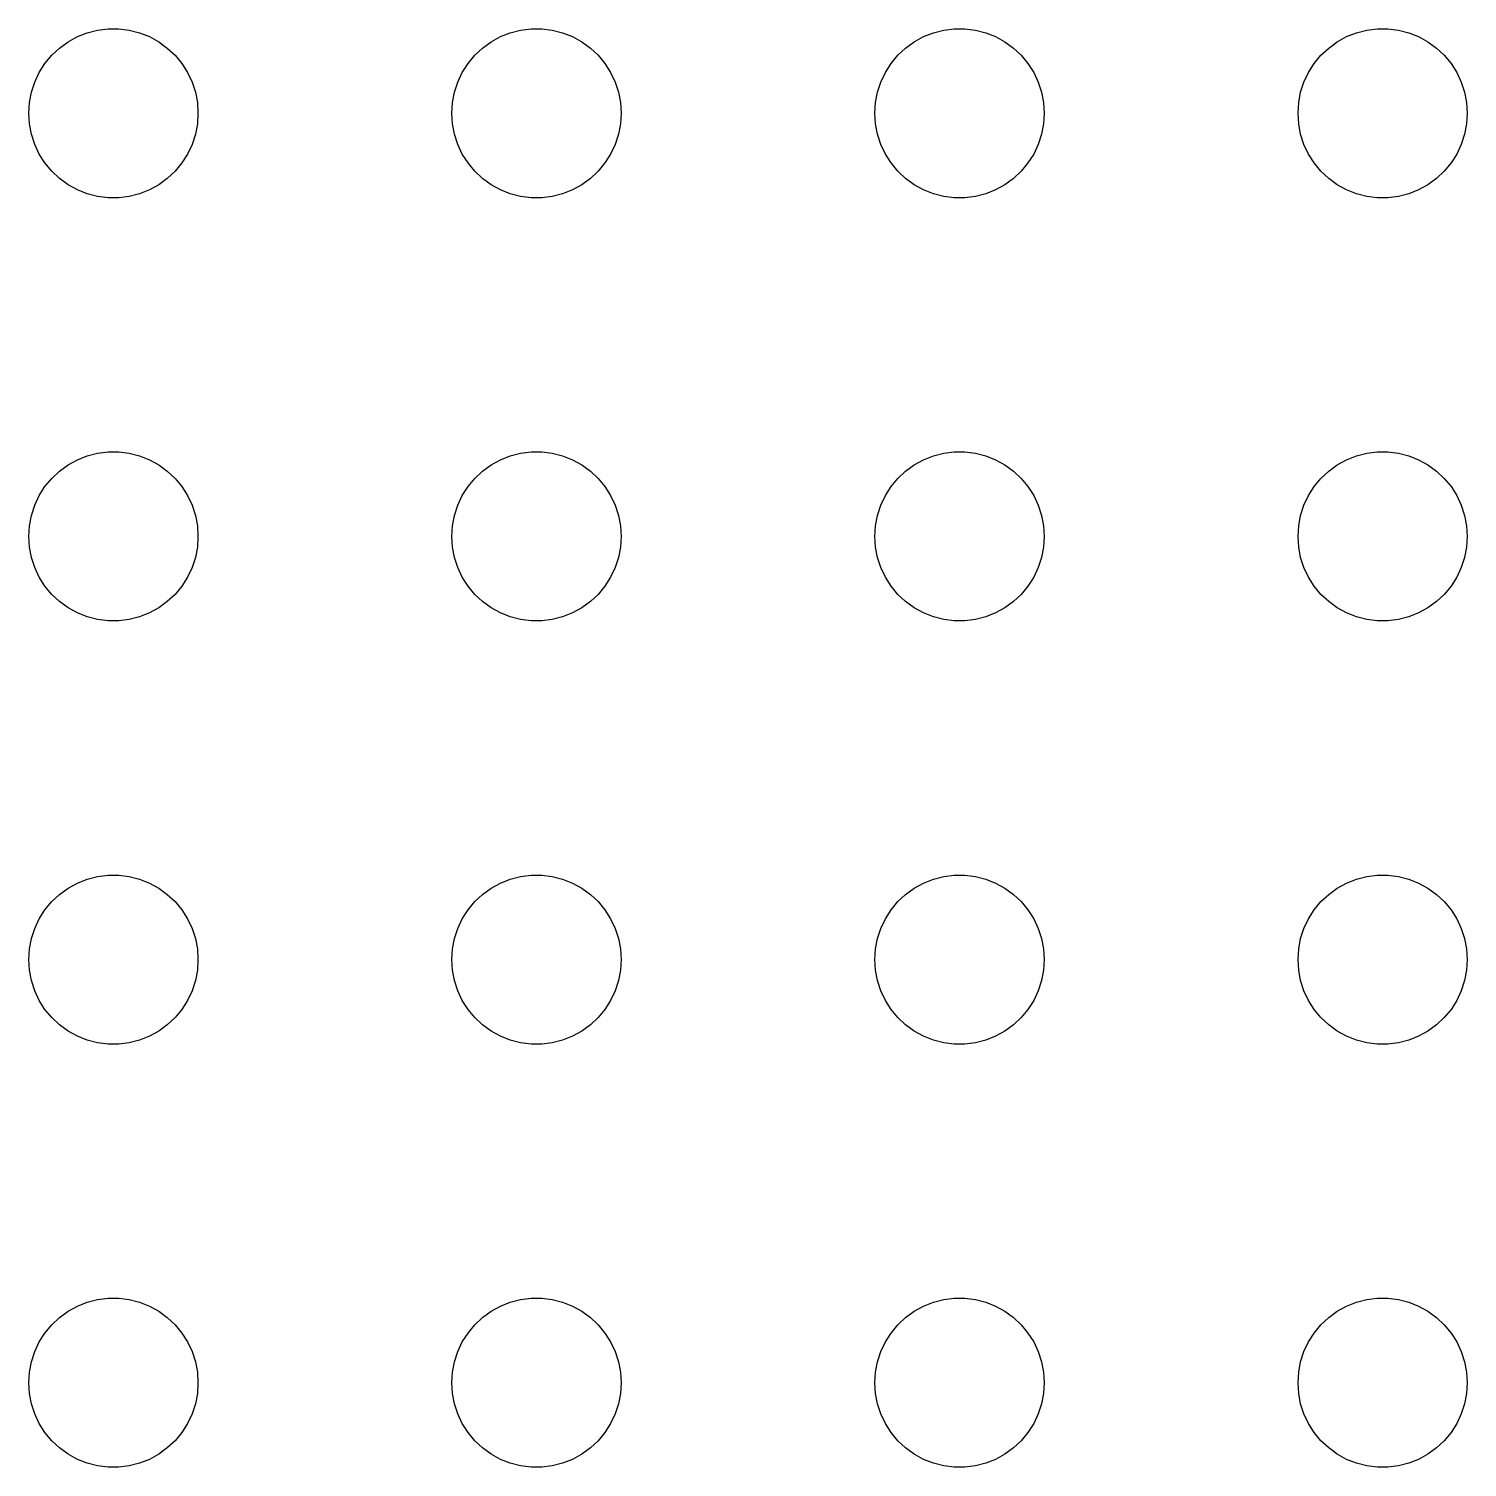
# Model space of a CAD drawing. Header units: metres. Extents: x -104 to 104, y -104 to 104.
# Drawn here: x -31.5 to -6, y 21 to 46.5 of the extents above; entities that cross this region are included whole.
import ezdxf

# ---------------------------------------------------------------- set-up
doc = ezdxf.new("R2010")
doc.units = ezdxf.units.M

msp = doc.modelspace()

# ---------------------------------------------------------------- linework, layer by layer
for p, q in [((-30.6387, 46.3572), (-30.4635, 46.4266)), ((-30.4635, 46.4266), (-30.2811, 46.4734)), ((-30.2811, 46.4734), (-30.0942, 46.497)), ((-30.0942, 46.497), (-29.9058, 46.497)), ((-29.9058, 46.497), (-29.7189, 46.4734)), ((-29.7189, 46.4734), (-29.5365, 46.4266)), ((-29.5365, 46.4266), (-29.3613, 46.3572)), ((-23.1387, 46.3572), (-22.9635, 46.4266)), ((-22.9635, 46.4266), (-22.7811, 46.4734)), ((-22.7811, 46.4734), (-22.5942, 46.497)), ((-22.5942, 46.497), (-22.4058, 46.497)), ((-22.4058, 46.497), (-22.2189, 46.4734)), ((-22.2189, 46.4734), (-22.0365, 46.4266)), ((-22.0365, 46.4266), (-21.8613, 46.3572)), ((-15.6387, 46.3572), (-15.4635, 46.4266)), ((-15.4635, 46.4266), (-15.2811, 46.4734)), ((-15.2811, 46.4734), (-15.0942, 46.497)), ((-15.0942, 46.497), (-14.9058, 46.497)), ((-14.9058, 46.497), (-14.7189, 46.4734)), ((-14.7189, 46.4734), (-14.5365, 46.4266)), ((-14.5365, 46.4266), (-14.3613, 46.3572)), ((-8.13866, 46.3572), (-7.96352, 46.4266)), ((-7.96352, 46.4266), (-7.78107, 46.4734)), ((-7.78107, 46.4734), (-7.59418, 46.497)), ((-7.59418, 46.497), (-7.40581, 46.497)), ((-7.40581, 46.497), (-7.21892, 46.4734)), ((-7.21892, 46.4734), (-7.03647, 46.4266)), ((-7.03647, 46.4266), (-6.86133, 46.3572)), ((-31.0934, 46.0268), (-30.9561, 46.1558)), ((-30.9561, 46.1558), (-30.8037, 46.2665)), ((-30.8037, 46.2665), (-30.6387, 46.3572)), ((-29.3613, 46.3572), (-29.1963, 46.2665)), ((-29.1963, 46.2665), (-29.0439, 46.1558)), ((-29.0439, 46.1558), (-28.9065, 46.0268)), ((-23.5934, 46.0268), (-23.4561, 46.1558)), ((-23.4561, 46.1558), (-23.3037, 46.2665)), ((-23.3037, 46.2665), (-23.1387, 46.3572)), ((-21.8613, 46.3572), (-21.6963, 46.2665)), ((-21.6963, 46.2665), (-21.5439, 46.1558)), ((-21.5439, 46.1558), (-21.4065, 46.0268)), ((-16.0934, 46.0268), (-15.9561, 46.1558)), ((-15.9561, 46.1558), (-15.8037, 46.2665)), ((-15.8037, 46.2665), (-15.6387, 46.3572)), ((-14.3613, 46.3572), (-14.1963, 46.2665)), ((-14.1963, 46.2665), (-14.0439, 46.1558)), ((-14.0439, 46.1558), (-13.9065, 46.0268)), ((-8.59344, 46.0268), (-8.45613, 46.1558)), ((-8.45613, 46.1558), (-8.30373, 46.2665)), ((-8.30373, 46.2665), (-8.13866, 46.3572)), ((-6.86133, 46.3572), (-6.69626, 46.2665)), ((-6.69626, 46.2665), (-6.54385, 46.1558)), ((-6.54385, 46.1558), (-6.40654, 46.0268)), ((-31.2135, 45.8817), (-31.0934, 46.0268)), ((-28.9065, 46.0268), (-28.7865, 45.8817)), ((-23.7135, 45.8817), (-23.5934, 46.0268)), ((-21.4065, 46.0268), (-21.2865, 45.8817)), ((-16.2135, 45.8817), (-16.0934, 46.0268)), ((-13.9065, 46.0268), (-13.7865, 45.8817)), ((-8.71352, 45.8817), (-8.59344, 46.0268)), ((-6.40654, 46.0268), (-6.28647, 45.8817)), ((-31.3947, 45.5522), (-31.3145, 45.7226)), ((-31.3145, 45.7226), (-31.2135, 45.8817)), ((-28.7865, 45.8817), (-28.6855, 45.7226)), ((-28.6855, 45.7226), (-28.6053, 45.5522)), ((-23.8947, 45.5522), (-23.8145, 45.7226)), ((-23.8145, 45.7226), (-23.7135, 45.8817)), ((-21.2865, 45.8817), (-21.1855, 45.7226)), ((-21.1855, 45.7226), (-21.1053, 45.5522)), ((-16.3947, 45.5522), (-16.3145, 45.7226)), ((-16.3145, 45.7226), (-16.2135, 45.8817)), ((-13.7865, 45.8817), (-13.6855, 45.7226)), ((-13.6855, 45.7226), (-13.6053, 45.5522)), ((-8.89465, 45.5522), (-8.81445, 45.7226)), ((-8.81445, 45.7226), (-8.71352, 45.8817)), ((-6.28647, 45.8817), (-6.18553, 45.7226)), ((-6.18553, 45.7226), (-6.10533, 45.5522)), ((-31.4529, 45.373), (-31.3947, 45.5522)), ((-28.6053, 45.5522), (-28.5471, 45.373)), ((-23.9529, 45.373), (-23.8947, 45.5522)), ((-21.1053, 45.5522), (-21.0471, 45.373)), ((-16.4529, 45.373), (-16.3947, 45.5522)), ((-13.6053, 45.5522), (-13.5471, 45.373)), ((-8.95287, 45.373), (-8.89465, 45.5522)), ((-6.10533, 45.5522), (-6.04712, 45.373)), ((-31.5, 45), (-31.4882, 45.188)), ((-31.4882, 45.188), (-31.4529, 45.373)), ((-28.5471, 45.373), (-28.5118, 45.188)), ((-28.5118, 45.188), (-28.5, 45)), ((-24, 45), (-23.9882, 45.188)), ((-23.9882, 45.188), (-23.9529, 45.373)), ((-21.0471, 45.373), (-21.0118, 45.188)), ((-21.0118, 45.188), (-21, 45)), ((-16.5, 45), (-16.4882, 45.188)), ((-16.4882, 45.188), (-16.4529, 45.373)), ((-13.5471, 45.373), (-13.5118, 45.188)), ((-13.5118, 45.188), (-13.5, 45)), ((-9, 45), (-8.98816, 45.188)), ((-8.98816, 45.188), (-8.95287, 45.373)), ((-6.04712, 45.373), (-6.01183, 45.188)), ((-6.01183, 45.188), (-6, 45)), ((-31.4882, 44.812), (-31.5, 45)), ((-28.5, 45), (-28.5118, 44.812)), ((-23.9882, 44.812), (-24, 45)), ((-21, 45), (-21.0118, 44.812)), ((-16.4882, 44.812), (-16.5, 45)), ((-13.5, 45), (-13.5118, 44.812)), ((-8.98816, 44.812), (-9, 45)), ((-6, 45), (-6.01183, 44.812)), ((-31.4529, 44.627), (-31.4882, 44.812)), ((-31.3947, 44.4478), (-31.4529, 44.627)), ((-28.5471, 44.627), (-28.6053, 44.4478)), ((-28.5118, 44.812), (-28.5471, 44.627)), ((-23.9529, 44.627), (-23.9882, 44.812)), ((-23.8947, 44.4478), (-23.9529, 44.627)), ((-21.0471, 44.627), (-21.1053, 44.4478)), ((-21.0118, 44.812), (-21.0471, 44.627)), ((-16.4529, 44.627), (-16.4882, 44.812)), ((-16.3947, 44.4478), (-16.4529, 44.627)), ((-13.5471, 44.627), (-13.6053, 44.4478)), ((-13.5118, 44.812), (-13.5471, 44.627)), ((-8.95287, 44.627), (-8.98816, 44.812)), ((-8.89465, 44.4478), (-8.95287, 44.627)), ((-6.04712, 44.627), (-6.10533, 44.4478)), ((-6.01183, 44.812), (-6.04712, 44.627)), ((-31.3145, 44.2774), (-31.3947, 44.4478)), ((-28.6053, 44.4478), (-28.6855, 44.2774)), ((-23.8145, 44.2774), (-23.8947, 44.4478)), ((-21.1053, 44.4478), (-21.1855, 44.2774)), ((-16.3145, 44.2774), (-16.3947, 44.4478)), ((-13.6053, 44.4478), (-13.6855, 44.2774)), ((-8.81445, 44.2774), (-8.89465, 44.4478)), ((-6.10533, 44.4478), (-6.18553, 44.2774)), ((-31.2135, 44.1183), (-31.3145, 44.2774)), ((-31.0934, 43.9732), (-31.2135, 44.1183)), ((-28.7865, 44.1183), (-28.9065, 43.9732)), ((-28.6855, 44.2774), (-28.7865, 44.1183)), ((-23.7135, 44.1183), (-23.8145, 44.2774)), ((-23.5934, 43.9732), (-23.7135, 44.1183)), ((-21.2865, 44.1183), (-21.4065, 43.9732)), ((-21.1855, 44.2774), (-21.2865, 44.1183)), ((-16.2135, 44.1183), (-16.3145, 44.2774)), ((-16.0934, 43.9732), (-16.2135, 44.1183)), ((-13.7865, 44.1183), (-13.9065, 43.9732)), ((-13.6855, 44.2774), (-13.7865, 44.1183)), ((-8.71352, 44.1183), (-8.81445, 44.2774)), ((-8.59344, 43.9732), (-8.71352, 44.1183)), ((-6.28647, 44.1183), (-6.40654, 43.9732)), ((-6.18553, 44.2774), (-6.28647, 44.1183)), ((-30.9561, 43.8442), (-31.0934, 43.9732)), ((-28.9065, 43.9732), (-29.0439, 43.8442)), ((-23.4561, 43.8442), (-23.5934, 43.9732)), ((-21.4065, 43.9732), (-21.5439, 43.8442)), ((-15.9561, 43.8442), (-16.0934, 43.9732)), ((-13.9065, 43.9732), (-14.0439, 43.8442)), ((-8.45613, 43.8442), (-8.59344, 43.9732)), ((-6.40654, 43.9732), (-6.54385, 43.8442)), ((-30.8037, 43.7335), (-30.9561, 43.8442)), ((-30.6387, 43.6428), (-30.8037, 43.7335)), ((-30.4635, 43.5734), (-30.6387, 43.6428)), ((-29.3613, 43.6428), (-29.5365, 43.5734)), ((-29.1963, 43.7335), (-29.3613, 43.6428)), ((-29.0439, 43.8442), (-29.1963, 43.7335)), ((-23.3037, 43.7335), (-23.4561, 43.8442)), ((-23.1387, 43.6428), (-23.3037, 43.7335)), ((-22.9635, 43.5734), (-23.1387, 43.6428)), ((-21.8613, 43.6428), (-22.0365, 43.5734)), ((-21.6963, 43.7335), (-21.8613, 43.6428)), ((-21.5439, 43.8442), (-21.6963, 43.7335)), ((-15.8037, 43.7335), (-15.9561, 43.8442)), ((-15.6387, 43.6428), (-15.8037, 43.7335)), ((-15.4635, 43.5734), (-15.6387, 43.6428)), ((-14.3613, 43.6428), (-14.5365, 43.5734)), ((-14.1963, 43.7335), (-14.3613, 43.6428)), ((-14.0439, 43.8442), (-14.1963, 43.7335)), ((-8.30373, 43.7335), (-8.45613, 43.8442)), ((-8.13866, 43.6428), (-8.30373, 43.7335)), ((-7.96352, 43.5734), (-8.13866, 43.6428)), ((-6.86133, 43.6428), (-7.03647, 43.5734)), ((-6.69626, 43.7335), (-6.86133, 43.6428)), ((-6.54385, 43.8442), (-6.69626, 43.7335)), ((-30.2811, 43.5266), (-30.4635, 43.5734)), ((-30.0942, 43.503), (-30.2811, 43.5266)), ((-29.9058, 43.503), (-30.0942, 43.503)), ((-29.7189, 43.5266), (-29.9058, 43.503)), ((-29.5365, 43.5734), (-29.7189, 43.5266)), ((-22.7811, 43.5266), (-22.9635, 43.5734)), ((-22.5942, 43.503), (-22.7811, 43.5266)), ((-22.4058, 43.503), (-22.5942, 43.503)), ((-22.2189, 43.5266), (-22.4058, 43.503)), ((-22.0365, 43.5734), (-22.2189, 43.5266)), ((-15.2811, 43.5266), (-15.4635, 43.5734)), ((-15.0942, 43.503), (-15.2811, 43.5266)), ((-14.9058, 43.503), (-15.0942, 43.503)), ((-14.7189, 43.5266), (-14.9058, 43.503)), ((-14.5365, 43.5734), (-14.7189, 43.5266)), ((-7.78107, 43.5266), (-7.96352, 43.5734)), ((-7.59418, 43.503), (-7.78107, 43.5266)), ((-7.40581, 43.503), (-7.59418, 43.503)), ((-7.21892, 43.5266), (-7.40581, 43.503)), ((-7.03647, 43.5734), (-7.21892, 43.5266)), ((-30.9561, 38.6558), (-30.8037, 38.7665)), ((-30.8037, 38.7665), (-30.6387, 38.8572)), ((-30.6387, 38.8572), (-30.4635, 38.9266)), ((-30.4635, 38.9266), (-30.2811, 38.9734)), ((-30.2811, 38.9734), (-30.0942, 38.997)), ((-30.0942, 38.997), (-29.9058, 38.997)), ((-29.9058, 38.997), (-29.7189, 38.9734)), ((-29.7189, 38.9734), (-29.5365, 38.9266)), ((-29.5365, 38.9266), (-29.3613, 38.8572)), ((-29.3613, 38.8572), (-29.1963, 38.7665)), ((-29.1963, 38.7665), (-29.0439, 38.6558)), ((-23.4561, 38.6558), (-23.3037, 38.7665)), ((-23.3037, 38.7665), (-23.1387, 38.8572)), ((-23.1387, 38.8572), (-22.9635, 38.9266)), ((-22.9635, 38.9266), (-22.7811, 38.9734)), ((-22.7811, 38.9734), (-22.5942, 38.997)), ((-22.5942, 38.997), (-22.4058, 38.997)), ((-22.4058, 38.997), (-22.2189, 38.9734)), ((-22.2189, 38.9734), (-22.0365, 38.9266)), ((-22.0365, 38.9266), (-21.8613, 38.8572)), ((-21.8613, 38.8572), (-21.6963, 38.7665)), ((-21.6963, 38.7665), (-21.5439, 38.6558)), ((-15.9561, 38.6558), (-15.8037, 38.7665)), ((-15.8037, 38.7665), (-15.6387, 38.8572)), ((-15.6387, 38.8572), (-15.4635, 38.9266)), ((-15.4635, 38.9266), (-15.2811, 38.9734)), ((-15.2811, 38.9734), (-15.0942, 38.997)), ((-15.0942, 38.997), (-14.9058, 38.997)), ((-14.9058, 38.997), (-14.7189, 38.9734)), ((-14.7189, 38.9734), (-14.5365, 38.9266)), ((-14.5365, 38.9266), (-14.3613, 38.8572)), ((-14.3613, 38.8572), (-14.1963, 38.7665)), ((-14.1963, 38.7665), (-14.0439, 38.6558)), ((-8.45613, 38.6558), (-8.30373, 38.7665)), ((-8.30373, 38.7665), (-8.13866, 38.8572)), ((-8.13866, 38.8572), (-7.96352, 38.9266)), ((-7.96352, 38.9266), (-7.78107, 38.9734)), ((-7.78107, 38.9734), (-7.59418, 38.997)), ((-7.59418, 38.997), (-7.40581, 38.997)), ((-7.40581, 38.997), (-7.21892, 38.9734)), ((-7.21892, 38.9734), (-7.03647, 38.9266)), ((-7.03647, 38.9266), (-6.86133, 38.8572)), ((-6.86133, 38.8572), (-6.69626, 38.7665)), ((-6.69626, 38.7665), (-6.54385, 38.6558)), ((-31.2135, 38.3817), (-31.0934, 38.5268)), ((-31.0934, 38.5268), (-30.9561, 38.6558)), ((-29.0439, 38.6558), (-28.9065, 38.5268)), ((-28.9065, 38.5268), (-28.7865, 38.3817)), ((-23.7135, 38.3817), (-23.5934, 38.5268)), ((-23.5934, 38.5268), (-23.4561, 38.6558)), ((-21.5439, 38.6558), (-21.4065, 38.5268)), ((-21.4065, 38.5268), (-21.2865, 38.3817)), ((-16.2135, 38.3817), (-16.0934, 38.5268)), ((-16.0934, 38.5268), (-15.9561, 38.6558)), ((-14.0439, 38.6558), (-13.9065, 38.5268)), ((-13.9065, 38.5268), (-13.7865, 38.3817)), ((-8.71352, 38.3817), (-8.59344, 38.5268)), ((-8.59344, 38.5268), (-8.45613, 38.6558)), ((-6.54385, 38.6558), (-6.40654, 38.5268)), ((-6.40654, 38.5268), (-6.28647, 38.3817)), ((-31.3145, 38.2226), (-31.2135, 38.3817)), ((-28.7865, 38.3817), (-28.6855, 38.2226)), ((-23.8145, 38.2226), (-23.7135, 38.3817)), ((-21.2865, 38.3817), (-21.1855, 38.2226)), ((-16.3145, 38.2226), (-16.2135, 38.3817)), ((-13.7865, 38.3817), (-13.6855, 38.2226)), ((-8.81445, 38.2226), (-8.71352, 38.3817)), ((-6.28647, 38.3817), (-6.18553, 38.2226)), ((-31.4529, 37.873), (-31.3947, 38.0522)), ((-31.3947, 38.0522), (-31.3145, 38.2226)), ((-28.6855, 38.2226), (-28.6053, 38.0522)), ((-28.6053, 38.0522), (-28.5471, 37.873)), ((-23.9529, 37.873), (-23.8947, 38.0522)), ((-23.8947, 38.0522), (-23.8145, 38.2226)), ((-21.1855, 38.2226), (-21.1053, 38.0522)), ((-21.1053, 38.0522), (-21.0471, 37.873)), ((-16.4529, 37.873), (-16.3947, 38.0522)), ((-16.3947, 38.0522), (-16.3145, 38.2226)), ((-13.6855, 38.2226), (-13.6053, 38.0522)), ((-13.6053, 38.0522), (-13.5471, 37.873)), ((-8.95287, 37.873), (-8.89465, 38.0522)), ((-8.89465, 38.0522), (-8.81445, 38.2226)), ((-6.18553, 38.2226), (-6.10533, 38.0522)), ((-6.10533, 38.0522), (-6.04712, 37.873)), ((-31.4882, 37.688), (-31.4529, 37.873)), ((-28.5471, 37.873), (-28.5118, 37.688)), ((-23.9882, 37.688), (-23.9529, 37.873)), ((-21.0471, 37.873), (-21.0118, 37.688)), ((-16.4882, 37.688), (-16.4529, 37.873)), ((-13.5471, 37.873), (-13.5118, 37.688)), ((-8.98816, 37.688), (-8.95287, 37.873)), ((-6.04712, 37.873), (-6.01183, 37.688)), ((-31.5, 37.5), (-31.4882, 37.688)), ((-31.4882, 37.312), (-31.5, 37.5)), ((-28.5118, 37.688), (-28.5, 37.5)), ((-28.5, 37.5), (-28.5118, 37.312)), ((-24, 37.5), (-23.9882, 37.688)), ((-23.9882, 37.312), (-24, 37.5)), ((-21.0118, 37.688), (-21, 37.5)), ((-21, 37.5), (-21.0118, 37.312)), ((-16.5, 37.5), (-16.4882, 37.688)), ((-16.4882, 37.312), (-16.5, 37.5)), ((-13.5118, 37.688), (-13.5, 37.5)), ((-13.5, 37.5), (-13.5118, 37.312)), ((-9, 37.5), (-8.98816, 37.688)), ((-8.98816, 37.312), (-9, 37.5)), ((-6.01183, 37.688), (-6, 37.5)), ((-6, 37.5), (-6.01183, 37.312)), ((-31.4529, 37.127), (-31.4882, 37.312)), ((-28.5118, 37.312), (-28.5471, 37.127)), ((-23.9529, 37.127), (-23.9882, 37.312)), ((-21.0118, 37.312), (-21.0471, 37.127)), ((-16.4529, 37.127), (-16.4882, 37.312)), ((-13.5118, 37.312), (-13.5471, 37.127)), ((-8.95287, 37.127), (-8.98816, 37.312)), ((-6.01183, 37.312), (-6.04712, 37.127)), ((-31.3947, 36.9478), (-31.4529, 37.127)), ((-28.5471, 37.127), (-28.6053, 36.9478)), ((-23.8947, 36.9478), (-23.9529, 37.127)), ((-21.0471, 37.127), (-21.1053, 36.9478)), ((-16.3947, 36.9478), (-16.4529, 37.127)), ((-13.5471, 37.127), (-13.6053, 36.9478)), ((-8.89465, 36.9478), (-8.95287, 37.127)), ((-6.04712, 37.127), (-6.10533, 36.9478)), ((-31.3145, 36.7774), (-31.3947, 36.9478)), ((-31.2135, 36.6183), (-31.3145, 36.7774)), ((-28.6855, 36.7774), (-28.7865, 36.6183)), ((-28.6053, 36.9478), (-28.6855, 36.7774)), ((-23.8145, 36.7774), (-23.8947, 36.9478)), ((-23.7135, 36.6183), (-23.8145, 36.7774)), ((-21.1855, 36.7774), (-21.2865, 36.6183)), ((-21.1053, 36.9478), (-21.1855, 36.7774)), ((-16.3145, 36.7774), (-16.3947, 36.9478)), ((-16.2135, 36.6183), (-16.3145, 36.7774)), ((-13.6855, 36.7774), (-13.7865, 36.6183)), ((-13.6053, 36.9478), (-13.6855, 36.7774)), ((-8.81445, 36.7774), (-8.89465, 36.9478)), ((-8.71352, 36.6183), (-8.81445, 36.7774)), ((-6.18553, 36.7774), (-6.28647, 36.6183)), ((-6.10533, 36.9478), (-6.18553, 36.7774)), ((-31.0934, 36.4732), (-31.2135, 36.6183)), ((-30.9561, 36.3442), (-31.0934, 36.4732)), ((-28.9065, 36.4732), (-29.0439, 36.3442)), ((-28.7865, 36.6183), (-28.9065, 36.4732)), ((-23.5934, 36.4732), (-23.7135, 36.6183)), ((-23.4561, 36.3442), (-23.5934, 36.4732)), ((-21.4065, 36.4732), (-21.5439, 36.3442)), ((-21.2865, 36.6183), (-21.4065, 36.4732)), ((-16.0934, 36.4732), (-16.2135, 36.6183)), ((-15.9561, 36.3442), (-16.0934, 36.4732)), ((-13.9065, 36.4732), (-14.0439, 36.3442)), ((-13.7865, 36.6183), (-13.9065, 36.4732)), ((-8.59344, 36.4732), (-8.71352, 36.6183)), ((-8.45613, 36.3442), (-8.59344, 36.4732)), ((-6.40654, 36.4732), (-6.54385, 36.3442)), ((-6.28647, 36.6183), (-6.40654, 36.4732)), ((-30.8037, 36.2335), (-30.9561, 36.3442)), ((-30.6387, 36.1428), (-30.8037, 36.2335)), ((-29.1963, 36.2335), (-29.3613, 36.1428)), ((-29.0439, 36.3442), (-29.1963, 36.2335)), ((-23.3037, 36.2335), (-23.4561, 36.3442)), ((-23.1387, 36.1428), (-23.3037, 36.2335)), ((-21.6963, 36.2335), (-21.8613, 36.1428)), ((-21.5439, 36.3442), (-21.6963, 36.2335)), ((-15.8037, 36.2335), (-15.9561, 36.3442)), ((-15.6387, 36.1428), (-15.8037, 36.2335)), ((-14.1963, 36.2335), (-14.3613, 36.1428)), ((-14.0439, 36.3442), (-14.1963, 36.2335)), ((-8.30373, 36.2335), (-8.45613, 36.3442)), ((-8.13866, 36.1428), (-8.30373, 36.2335)), ((-6.69626, 36.2335), (-6.86133, 36.1428)), ((-6.54385, 36.3442), (-6.69626, 36.2335)), ((-30.4635, 36.0734), (-30.6387, 36.1428)), ((-30.2811, 36.0266), (-30.4635, 36.0734)), ((-30.0942, 36.003), (-30.2811, 36.0266)), ((-29.9058, 36.003), (-30.0942, 36.003)), ((-29.7189, 36.0266), (-29.9058, 36.003)), ((-29.5365, 36.0734), (-29.7189, 36.0266)), ((-29.3613, 36.1428), (-29.5365, 36.0734)), ((-22.9635, 36.0734), (-23.1387, 36.1428)), ((-22.7811, 36.0266), (-22.9635, 36.0734)), ((-22.5942, 36.003), (-22.7811, 36.0266)), ((-22.4058, 36.003), (-22.5942, 36.003)), ((-22.2189, 36.0266), (-22.4058, 36.003)), ((-22.0365, 36.0734), (-22.2189, 36.0266)), ((-21.8613, 36.1428), (-22.0365, 36.0734)), ((-15.4635, 36.0734), (-15.6387, 36.1428)), ((-15.2811, 36.0266), (-15.4635, 36.0734)), ((-15.0942, 36.003), (-15.2811, 36.0266)), ((-14.9058, 36.003), (-15.0942, 36.003)), ((-14.7189, 36.0266), (-14.9058, 36.003)), ((-14.5365, 36.0734), (-14.7189, 36.0266)), ((-14.3613, 36.1428), (-14.5365, 36.0734)), ((-7.96352, 36.0734), (-8.13866, 36.1428)), ((-7.78107, 36.0266), (-7.96352, 36.0734)), ((-7.59418, 36.003), (-7.78107, 36.0266)), ((-7.40581, 36.003), (-7.59418, 36.003)), ((-7.21892, 36.0266), (-7.40581, 36.003)), ((-7.03647, 36.0734), (-7.21892, 36.0266)), ((-6.86133, 36.1428), (-7.03647, 36.0734)), ((-30.6387, 31.3572), (-30.4635, 31.4266)), ((-30.4635, 31.4266), (-30.2811, 31.4734)), ((-30.2811, 31.4734), (-30.0942, 31.497)), ((-30.0942, 31.497), (-29.9058, 31.497)), ((-29.9058, 31.497), (-29.7189, 31.4734)), ((-29.7189, 31.4734), (-29.5365, 31.4266)), ((-29.5365, 31.4266), (-29.3613, 31.3572)), ((-23.1387, 31.3572), (-22.9635, 31.4266)), ((-22.9635, 31.4266), (-22.7811, 31.4734)), ((-22.7811, 31.4734), (-22.5942, 31.497)), ((-22.5942, 31.497), (-22.4058, 31.497)), ((-22.4058, 31.497), (-22.2189, 31.4734)), ((-22.2189, 31.4734), (-22.0365, 31.4266)), ((-22.0365, 31.4266), (-21.8613, 31.3572)), ((-15.6387, 31.3572), (-15.4635, 31.4266)), ((-15.4635, 31.4266), (-15.2811, 31.4734)), ((-15.2811, 31.4734), (-15.0942, 31.497)), ((-15.0942, 31.497), (-14.9058, 31.497)), ((-14.9058, 31.497), (-14.7189, 31.4734)), ((-14.7189, 31.4734), (-14.5365, 31.4266)), ((-14.5365, 31.4266), (-14.3613, 31.3572)), ((-8.13866, 31.3572), (-7.96352, 31.4266)), ((-7.96352, 31.4266), (-7.78107, 31.4734)), ((-7.78107, 31.4734), (-7.59418, 31.497)), ((-7.59418, 31.497), (-7.40581, 31.497)), ((-7.40581, 31.497), (-7.21892, 31.4734)), ((-7.21892, 31.4734), (-7.03647, 31.4266)), ((-7.03647, 31.4266), (-6.86133, 31.3572)), ((-31.0934, 31.0268), (-30.9561, 31.1558)), ((-30.9561, 31.1558), (-30.8037, 31.2665)), ((-30.8037, 31.2665), (-30.6387, 31.3572)), ((-29.3613, 31.3572), (-29.1963, 31.2665)), ((-29.1963, 31.2665), (-29.0439, 31.1558)), ((-29.0439, 31.1558), (-28.9065, 31.0268)), ((-23.5934, 31.0268), (-23.4561, 31.1558)), ((-23.4561, 31.1558), (-23.3037, 31.2665)), ((-23.3037, 31.2665), (-23.1387, 31.3572)), ((-21.8613, 31.3572), (-21.6963, 31.2665)), ((-21.6963, 31.2665), (-21.5439, 31.1558)), ((-21.5439, 31.1558), (-21.4065, 31.0268)), ((-16.0934, 31.0268), (-15.9561, 31.1558)), ((-15.9561, 31.1558), (-15.8037, 31.2665)), ((-15.8037, 31.2665), (-15.6387, 31.3572)), ((-14.3613, 31.3572), (-14.1963, 31.2665)), ((-14.1963, 31.2665), (-14.0439, 31.1558)), ((-14.0439, 31.1558), (-13.9065, 31.0268)), ((-8.59344, 31.0268), (-8.45613, 31.1558)), ((-8.45613, 31.1558), (-8.30373, 31.2665)), ((-8.30373, 31.2665), (-8.13866, 31.3572)), ((-6.86133, 31.3572), (-6.69626, 31.2665)), ((-6.69626, 31.2665), (-6.54385, 31.1558)), ((-6.54385, 31.1558), (-6.40654, 31.0268)), ((-31.3145, 30.7226), (-31.2135, 30.8817)), ((-31.2135, 30.8817), (-31.0934, 31.0268)), ((-28.9065, 31.0268), (-28.7865, 30.8817)), ((-28.7865, 30.8817), (-28.6855, 30.7226)), ((-23.8145, 30.7226), (-23.7135, 30.8817)), ((-23.7135, 30.8817), (-23.5934, 31.0268)), ((-21.4065, 31.0268), (-21.2865, 30.8817)), ((-21.2865, 30.8817), (-21.1855, 30.7226)), ((-16.3145, 30.7226), (-16.2135, 30.8817)), ((-16.2135, 30.8817), (-16.0934, 31.0268)), ((-13.9065, 31.0268), (-13.7865, 30.8817)), ((-13.7865, 30.8817), (-13.6855, 30.7226)), ((-8.81445, 30.7226), (-8.71352, 30.8817)), ((-8.71352, 30.8817), (-8.59344, 31.0268)), ((-6.40654, 31.0268), (-6.28647, 30.8817)), ((-6.28647, 30.8817), (-6.18553, 30.7226)), ((-31.3947, 30.5522), (-31.3145, 30.7226)), ((-28.6855, 30.7226), (-28.6053, 30.5522)), ((-23.8947, 30.5522), (-23.8145, 30.7226)), ((-21.1855, 30.7226), (-21.1053, 30.5522)), ((-16.3947, 30.5522), (-16.3145, 30.7226)), ((-13.6855, 30.7226), (-13.6053, 30.5522)), ((-8.89465, 30.5522), (-8.81445, 30.7226)), ((-6.18553, 30.7226), (-6.10533, 30.5522)), ((-31.4882, 30.188), (-31.4529, 30.373)), ((-31.4529, 30.373), (-31.3947, 30.5522)), ((-28.6053, 30.5522), (-28.5471, 30.373)), ((-28.5471, 30.373), (-28.5118, 30.188)), ((-23.9882, 30.188), (-23.9529, 30.373)), ((-23.9529, 30.373), (-23.8947, 30.5522)), ((-21.1053, 30.5522), (-21.0471, 30.373)), ((-21.0471, 30.373), (-21.0118, 30.188)), ((-16.4882, 30.188), (-16.4529, 30.373)), ((-16.4529, 30.373), (-16.3947, 30.5522)), ((-13.6053, 30.5522), (-13.5471, 30.373)), ((-13.5471, 30.373), (-13.5118, 30.188)), ((-8.98816, 30.188), (-8.95287, 30.373)), ((-8.95287, 30.373), (-8.89465, 30.5522)), ((-6.10533, 30.5522), (-6.04712, 30.373)), ((-6.04712, 30.373), (-6.01183, 30.188)), ((-31.5, 30), (-31.4882, 30.188)), ((-28.5118, 30.188), (-28.5, 30)), ((-24, 30), (-23.9882, 30.188)), ((-21.0118, 30.188), (-21, 30)), ((-16.5, 30), (-16.4882, 30.188)), ((-13.5118, 30.188), (-13.5, 30)), ((-9, 30), (-8.98816, 30.188)), ((-6.01183, 30.188), (-6, 30)), ((-31.4882, 29.812), (-31.5, 30)), ((-28.5, 30), (-28.5118, 29.812)), ((-23.9882, 29.812), (-24, 30)), ((-21, 30), (-21.0118, 29.812)), ((-16.4882, 29.812), (-16.5, 30)), ((-13.5, 30), (-13.5118, 29.812)), ((-8.98816, 29.812), (-9, 30)), ((-6, 30), (-6.01183, 29.812)), ((-31.4529, 29.627), (-31.4882, 29.812)), ((-31.3947, 29.4478), (-31.4529, 29.627)), ((-28.5471, 29.627), (-28.6053, 29.4478)), ((-28.5118, 29.812), (-28.5471, 29.627)), ((-23.9529, 29.627), (-23.9882, 29.812)), ((-23.8947, 29.4478), (-23.9529, 29.627)), ((-21.0471, 29.627), (-21.1053, 29.4478)), ((-21.0118, 29.812), (-21.0471, 29.627)), ((-16.4529, 29.627), (-16.4882, 29.812)), ((-16.3947, 29.4478), (-16.4529, 29.627)), ((-13.5471, 29.627), (-13.6053, 29.4478)), ((-13.5118, 29.812), (-13.5471, 29.627)), ((-8.95287, 29.627), (-8.98816, 29.812)), ((-8.89465, 29.4478), (-8.95287, 29.627)), ((-6.04712, 29.627), (-6.10533, 29.4478)), ((-6.01183, 29.812), (-6.04712, 29.627)), ((-31.3145, 29.2774), (-31.3947, 29.4478)), ((-28.6053, 29.4478), (-28.6855, 29.2774)), ((-23.8145, 29.2774), (-23.8947, 29.4478)), ((-21.1053, 29.4478), (-21.1855, 29.2774)), ((-16.3145, 29.2774), (-16.3947, 29.4478)), ((-13.6053, 29.4478), (-13.6855, 29.2774)), ((-8.81445, 29.2774), (-8.89465, 29.4478)), ((-6.10533, 29.4478), (-6.18553, 29.2774)), ((-31.2135, 29.1183), (-31.3145, 29.2774)), ((-31.0934, 28.9732), (-31.2135, 29.1183)), ((-28.7865, 29.1183), (-28.9065, 28.9732)), ((-28.6855, 29.2774), (-28.7865, 29.1183)), ((-23.7135, 29.1183), (-23.8145, 29.2774)), ((-23.5934, 28.9732), (-23.7135, 29.1183)), ((-21.2865, 29.1183), (-21.4065, 28.9732)), ((-21.1855, 29.2774), (-21.2865, 29.1183)), ((-16.2135, 29.1183), (-16.3145, 29.2774)), ((-16.0934, 28.9732), (-16.2135, 29.1183)), ((-13.7865, 29.1183), (-13.9065, 28.9732)), ((-13.6855, 29.2774), (-13.7865, 29.1183)), ((-8.71352, 29.1183), (-8.81445, 29.2774)), ((-8.59344, 28.9732), (-8.71352, 29.1183)), ((-6.28647, 29.1183), (-6.40654, 28.9732)), ((-6.18553, 29.2774), (-6.28647, 29.1183)), ((-30.9561, 28.8442), (-31.0934, 28.9732)), ((-30.8037, 28.7335), (-30.9561, 28.8442)), ((-29.0439, 28.8442), (-29.1963, 28.7335)), ((-28.9065, 28.9732), (-29.0439, 28.8442)), ((-23.4561, 28.8442), (-23.5934, 28.9732)), ((-23.3037, 28.7335), (-23.4561, 28.8442)), ((-21.5439, 28.8442), (-21.6963, 28.7335)), ((-21.4065, 28.9732), (-21.5439, 28.8442)), ((-15.9561, 28.8442), (-16.0934, 28.9732)), ((-15.8037, 28.7335), (-15.9561, 28.8442)), ((-14.0439, 28.8442), (-14.1963, 28.7335)), ((-13.9065, 28.9732), (-14.0439, 28.8442)), ((-8.45613, 28.8442), (-8.59344, 28.9732)), ((-8.30373, 28.7335), (-8.45613, 28.8442)), ((-6.54385, 28.8442), (-6.69626, 28.7335)), ((-6.40654, 28.9732), (-6.54385, 28.8442)), ((-30.6387, 28.6427), (-30.8037, 28.7335)), ((-30.4635, 28.5734), (-30.6387, 28.6427)), ((-30.2811, 28.5266), (-30.4635, 28.5734)), ((-29.5365, 28.5734), (-29.7189, 28.5266)), ((-29.3613, 28.6427), (-29.5365, 28.5734)), ((-29.1963, 28.7335), (-29.3613, 28.6427)), ((-23.1387, 28.6427), (-23.3037, 28.7335)), ((-22.9635, 28.5734), (-23.1387, 28.6427)), ((-22.7811, 28.5266), (-22.9635, 28.5734)), ((-22.0365, 28.5734), (-22.2189, 28.5266)), ((-21.8613, 28.6427), (-22.0365, 28.5734)), ((-21.6963, 28.7335), (-21.8613, 28.6427)), ((-15.6387, 28.6427), (-15.8037, 28.7335)), ((-15.4635, 28.5734), (-15.6387, 28.6427)), ((-15.2811, 28.5266), (-15.4635, 28.5734)), ((-14.5365, 28.5734), (-14.7189, 28.5266)), ((-14.3613, 28.6427), (-14.5365, 28.5734)), ((-14.1963, 28.7335), (-14.3613, 28.6427)), ((-8.13866, 28.6427), (-8.30373, 28.7335)), ((-7.96352, 28.5734), (-8.13866, 28.6427)), ((-7.78107, 28.5266), (-7.96352, 28.5734)), ((-7.03647, 28.5734), (-7.21892, 28.5266)), ((-6.86133, 28.6427), (-7.03647, 28.5734)), ((-6.69626, 28.7335), (-6.86133, 28.6427)), ((-30.0942, 28.503), (-30.2811, 28.5266)), ((-29.9058, 28.503), (-30.0942, 28.503)), ((-29.7189, 28.5266), (-29.9058, 28.503)), ((-22.5942, 28.503), (-22.7811, 28.5266)), ((-22.4058, 28.503), (-22.5942, 28.503)), ((-22.2189, 28.5266), (-22.4058, 28.503)), ((-15.0942, 28.503), (-15.2811, 28.5266)), ((-14.9058, 28.503), (-15.0942, 28.503)), ((-14.7189, 28.5266), (-14.9058, 28.503)), ((-7.59418, 28.503), (-7.78107, 28.5266)), ((-7.40581, 28.503), (-7.59418, 28.503)), ((-7.21892, 28.5266), (-7.40581, 28.503)), ((-30.4635, 23.9266), (-30.2811, 23.9734)), ((-30.2811, 23.9734), (-30.0942, 23.997)), ((-30.0942, 23.997), (-29.9058, 23.997)), ((-29.9058, 23.997), (-29.7189, 23.9734)), ((-29.7189, 23.9734), (-29.5365, 23.9266)), ((-22.9635, 23.9266), (-22.7811, 23.9734)), ((-22.7811, 23.9734), (-22.5942, 23.997)), ((-22.5942, 23.997), (-22.4058, 23.997)), ((-22.4058, 23.997), (-22.2189, 23.9734)), ((-22.2189, 23.9734), (-22.0365, 23.9266)), ((-15.4635, 23.9266), (-15.2811, 23.9734)), ((-15.2811, 23.9734), (-15.0942, 23.997)), ((-15.0942, 23.997), (-14.9058, 23.997)), ((-14.9058, 23.997), (-14.7189, 23.9734)), ((-14.7189, 23.9734), (-14.5365, 23.9266)), ((-7.96352, 23.9266), (-7.78107, 23.9734)), ((-7.78107, 23.9734), (-7.59418, 23.997)), ((-7.59418, 23.997), (-7.40581, 23.997)), ((-7.40581, 23.997), (-7.21892, 23.9734)), ((-7.21892, 23.9734), (-7.03647, 23.9266)), ((-30.9561, 23.6558), (-30.8037, 23.7665)), ((-30.8037, 23.7665), (-30.6387, 23.8572)), ((-30.6387, 23.8572), (-30.4635, 23.9266)), ((-29.5365, 23.9266), (-29.3613, 23.8572)), ((-29.3613, 23.8572), (-29.1963, 23.7665)), ((-29.1963, 23.7665), (-29.0439, 23.6558)), ((-23.4561, 23.6558), (-23.3037, 23.7665)), ((-23.3037, 23.7665), (-23.1387, 23.8572)), ((-23.1387, 23.8572), (-22.9635, 23.9266)), ((-22.0365, 23.9266), (-21.8613, 23.8572)), ((-21.8613, 23.8572), (-21.6963, 23.7665)), ((-21.6963, 23.7665), (-21.5439, 23.6558)), ((-15.9561, 23.6558), (-15.8037, 23.7665)), ((-15.8037, 23.7665), (-15.6387, 23.8572)), ((-15.6387, 23.8572), (-15.4635, 23.9266)), ((-14.5365, 23.9266), (-14.3613, 23.8572)), ((-14.3613, 23.8572), (-14.1963, 23.7665)), ((-14.1963, 23.7665), (-14.0439, 23.6558)), ((-8.45613, 23.6558), (-8.30373, 23.7665)), ((-8.30373, 23.7665), (-8.13866, 23.8572)), ((-8.13866, 23.8572), (-7.96352, 23.9266)), ((-7.03647, 23.9266), (-6.86133, 23.8572)), ((-6.86133, 23.8572), (-6.69626, 23.7665)), ((-6.69626, 23.7665), (-6.54385, 23.6558)), ((-31.2135, 23.3817), (-31.0934, 23.5268)), ((-31.0934, 23.5268), (-30.9561, 23.6558)), ((-29.0439, 23.6558), (-28.9065, 23.5268)), ((-28.9065, 23.5268), (-28.7865, 23.3817)), ((-23.7135, 23.3817), (-23.5934, 23.5268)), ((-23.5934, 23.5268), (-23.4561, 23.6558)), ((-21.5439, 23.6558), (-21.4065, 23.5268)), ((-21.4065, 23.5268), (-21.2865, 23.3817)), ((-16.2135, 23.3817), (-16.0934, 23.5268)), ((-16.0934, 23.5268), (-15.9561, 23.6558)), ((-14.0439, 23.6558), (-13.9065, 23.5268)), ((-13.9065, 23.5268), (-13.7865, 23.3817)), ((-8.71352, 23.3817), (-8.59344, 23.5268)), ((-8.59344, 23.5268), (-8.45613, 23.6558)), ((-6.54385, 23.6558), (-6.40654, 23.5268)), ((-6.40654, 23.5268), (-6.28647, 23.3817)), ((-31.3947, 23.0522), (-31.3145, 23.2226)), ((-31.3145, 23.2226), (-31.2135, 23.3817)), ((-28.7865, 23.3817), (-28.6855, 23.2226)), ((-28.6855, 23.2226), (-28.6053, 23.0522)), ((-23.8947, 23.0522), (-23.8145, 23.2226)), ((-23.8145, 23.2226), (-23.7135, 23.3817)), ((-21.2865, 23.3817), (-21.1855, 23.2226)), ((-21.1855, 23.2226), (-21.1053, 23.0522)), ((-16.3947, 23.0522), (-16.3145, 23.2226)), ((-16.3145, 23.2226), (-16.2135, 23.3817)), ((-13.7865, 23.3817), (-13.6855, 23.2226)), ((-13.6855, 23.2226), (-13.6053, 23.0522)), ((-8.89465, 23.0522), (-8.81445, 23.2226)), ((-8.81445, 23.2226), (-8.71352, 23.3817)), ((-6.28647, 23.3817), (-6.18553, 23.2226)), ((-6.18553, 23.2226), (-6.10533, 23.0522)), ((-31.4529, 22.873), (-31.3947, 23.0522)), ((-28.6053, 23.0522), (-28.5471, 22.873)), ((-23.9529, 22.873), (-23.8947, 23.0522)), ((-21.1053, 23.0522), (-21.0471, 22.873)), ((-16.4529, 22.873), (-16.3947, 23.0522)), ((-13.6053, 23.0522), (-13.5471, 22.873)), ((-8.95287, 22.873), (-8.89465, 23.0522)), ((-6.10533, 23.0522), (-6.04712, 22.873)), ((-31.4882, 22.688), (-31.4529, 22.873)), ((-28.5471, 22.873), (-28.5118, 22.688)), ((-23.9882, 22.688), (-23.9529, 22.873)), ((-21.0471, 22.873), (-21.0118, 22.688)), ((-16.4882, 22.688), (-16.4529, 22.873)), ((-13.5471, 22.873), (-13.5118, 22.688)), ((-8.98816, 22.688), (-8.95287, 22.873)), ((-6.04712, 22.873), (-6.01183, 22.688)), ((-31.5, 22.5), (-31.4882, 22.688)), ((-31.4882, 22.312), (-31.5, 22.5)), ((-28.5118, 22.688), (-28.5, 22.5)), ((-28.5, 22.5), (-28.5118, 22.312)), ((-24, 22.5), (-23.9882, 22.688)), ((-23.9882, 22.312), (-24, 22.5)), ((-21.0118, 22.688), (-21, 22.5)), ((-21, 22.5), (-21.0118, 22.312)), ((-16.5, 22.5), (-16.4882, 22.688)), ((-16.4882, 22.312), (-16.5, 22.5)), ((-13.5118, 22.688), (-13.5, 22.5)), ((-13.5, 22.5), (-13.5118, 22.312)), ((-9, 22.5), (-8.98816, 22.688)), ((-8.98816, 22.312), (-9, 22.5)), ((-6.01183, 22.688), (-6, 22.5)), ((-6, 22.5), (-6.01183, 22.312)), ((-31.4529, 22.127), (-31.4882, 22.312)), ((-28.5118, 22.312), (-28.5471, 22.127)), ((-23.9529, 22.127), (-23.9882, 22.312)), ((-21.0118, 22.312), (-21.0471, 22.127)), ((-16.4529, 22.127), (-16.4882, 22.312)), ((-13.5118, 22.312), (-13.5471, 22.127)), ((-8.95287, 22.127), (-8.98816, 22.312)), ((-6.01183, 22.312), (-6.04712, 22.127)), ((-31.3947, 21.9478), (-31.4529, 22.127)), ((-31.3145, 21.7774), (-31.3947, 21.9478)), ((-28.6053, 21.9478), (-28.6855, 21.7774)), ((-28.5471, 22.127), (-28.6053, 21.9478)), ((-23.8947, 21.9478), (-23.9529, 22.127)), ((-23.8145, 21.7774), (-23.8947, 21.9478)), ((-21.1053, 21.9478), (-21.1855, 21.7774)), ((-21.0471, 22.127), (-21.1053, 21.9478)), ((-16.3947, 21.9478), (-16.4529, 22.127)), ((-16.3145, 21.7774), (-16.3947, 21.9478)), ((-13.6053, 21.9478), (-13.6855, 21.7774)), ((-13.5471, 22.127), (-13.6053, 21.9478)), ((-8.89465, 21.9478), (-8.95287, 22.127)), ((-8.81445, 21.7774), (-8.89465, 21.9478)), ((-6.10533, 21.9478), (-6.18553, 21.7774)), ((-6.04712, 22.127), (-6.10533, 21.9478)), ((-31.2135, 21.6183), (-31.3145, 21.7774)), ((-28.6855, 21.7774), (-28.7865, 21.6183)), ((-23.7135, 21.6183), (-23.8145, 21.7774)), ((-21.1855, 21.7774), (-21.2865, 21.6183)), ((-16.2135, 21.6183), (-16.3145, 21.7774)), ((-13.6855, 21.7774), (-13.7865, 21.6183)), ((-8.71352, 21.6183), (-8.81445, 21.7774)), ((-6.18553, 21.7774), (-6.28647, 21.6183)), ((-31.0934, 21.4732), (-31.2135, 21.6183)), ((-30.9561, 21.3442), (-31.0934, 21.4732)), ((-28.9065, 21.4732), (-29.0439, 21.3442)), ((-28.7865, 21.6183), (-28.9065, 21.4732)), ((-23.5934, 21.4732), (-23.7135, 21.6183)), ((-23.4561, 21.3442), (-23.5934, 21.4732)), ((-21.4065, 21.4732), (-21.5439, 21.3442)), ((-21.2865, 21.6183), (-21.4065, 21.4732)), ((-16.0934, 21.4732), (-16.2135, 21.6183)), ((-15.9561, 21.3442), (-16.0934, 21.4732)), ((-13.9065, 21.4732), (-14.0439, 21.3442)), ((-13.7865, 21.6183), (-13.9065, 21.4732)), ((-8.59344, 21.4732), (-8.71352, 21.6183)), ((-8.45613, 21.3442), (-8.59344, 21.4732)), ((-6.40654, 21.4732), (-6.54385, 21.3442)), ((-6.28647, 21.6183), (-6.40654, 21.4732)), ((-30.8037, 21.2335), (-30.9561, 21.3442)), ((-30.6387, 21.1427), (-30.8037, 21.2335)), ((-29.1963, 21.2335), (-29.3613, 21.1427)), ((-29.0439, 21.3442), (-29.1963, 21.2335)), ((-23.3037, 21.2335), (-23.4561, 21.3442)), ((-23.1387, 21.1427), (-23.3037, 21.2335)), ((-21.6963, 21.2335), (-21.8613, 21.1427)), ((-21.5439, 21.3442), (-21.6963, 21.2335)), ((-15.8037, 21.2335), (-15.9561, 21.3442)), ((-15.6387, 21.1427), (-15.8037, 21.2335)), ((-14.1963, 21.2335), (-14.3613, 21.1427)), ((-14.0439, 21.3442), (-14.1963, 21.2335)), ((-8.30373, 21.2335), (-8.45613, 21.3442)), ((-8.13866, 21.1427), (-8.30373, 21.2335)), ((-6.69626, 21.2335), (-6.86133, 21.1427)), ((-6.54385, 21.3442), (-6.69626, 21.2335)), ((-30.4635, 21.0734), (-30.6387, 21.1427)), ((-30.2811, 21.0266), (-30.4635, 21.0734)), ((-30.0942, 21.003), (-30.2811, 21.0266)), ((-29.9058, 21.003), (-30.0942, 21.003)), ((-29.7189, 21.0266), (-29.9058, 21.003)), ((-29.5365, 21.0734), (-29.7189, 21.0266)), ((-29.3613, 21.1427), (-29.5365, 21.0734)), ((-22.9635, 21.0734), (-23.1387, 21.1427)), ((-22.7811, 21.0266), (-22.9635, 21.0734)), ((-22.5942, 21.003), (-22.7811, 21.0266)), ((-22.4058, 21.003), (-22.5942, 21.003)), ((-22.2189, 21.0266), (-22.4058, 21.003)), ((-22.0365, 21.0734), (-22.2189, 21.0266)), ((-21.8613, 21.1427), (-22.0365, 21.0734)), ((-15.4635, 21.0734), (-15.6387, 21.1427)), ((-15.2811, 21.0266), (-15.4635, 21.0734)), ((-15.0942, 21.003), (-15.2811, 21.0266)), ((-14.9058, 21.003), (-15.0942, 21.003)), ((-14.7189, 21.0266), (-14.9058, 21.003)), ((-14.5365, 21.0734), (-14.7189, 21.0266)), ((-14.3613, 21.1427), (-14.5365, 21.0734)), ((-7.96352, 21.0734), (-8.13866, 21.1427)), ((-7.78107, 21.0266), (-7.96352, 21.0734)), ((-7.59418, 21.003), (-7.78107, 21.0266)), ((-7.40581, 21.003), (-7.59418, 21.003)), ((-7.21892, 21.0266), (-7.40581, 21.003)), ((-7.03647, 21.0734), (-7.21892, 21.0266)), ((-6.86133, 21.1427), (-7.03647, 21.0734))]:
    msp.add_line(p, q)

doc.saveas('drawing.dxf')
